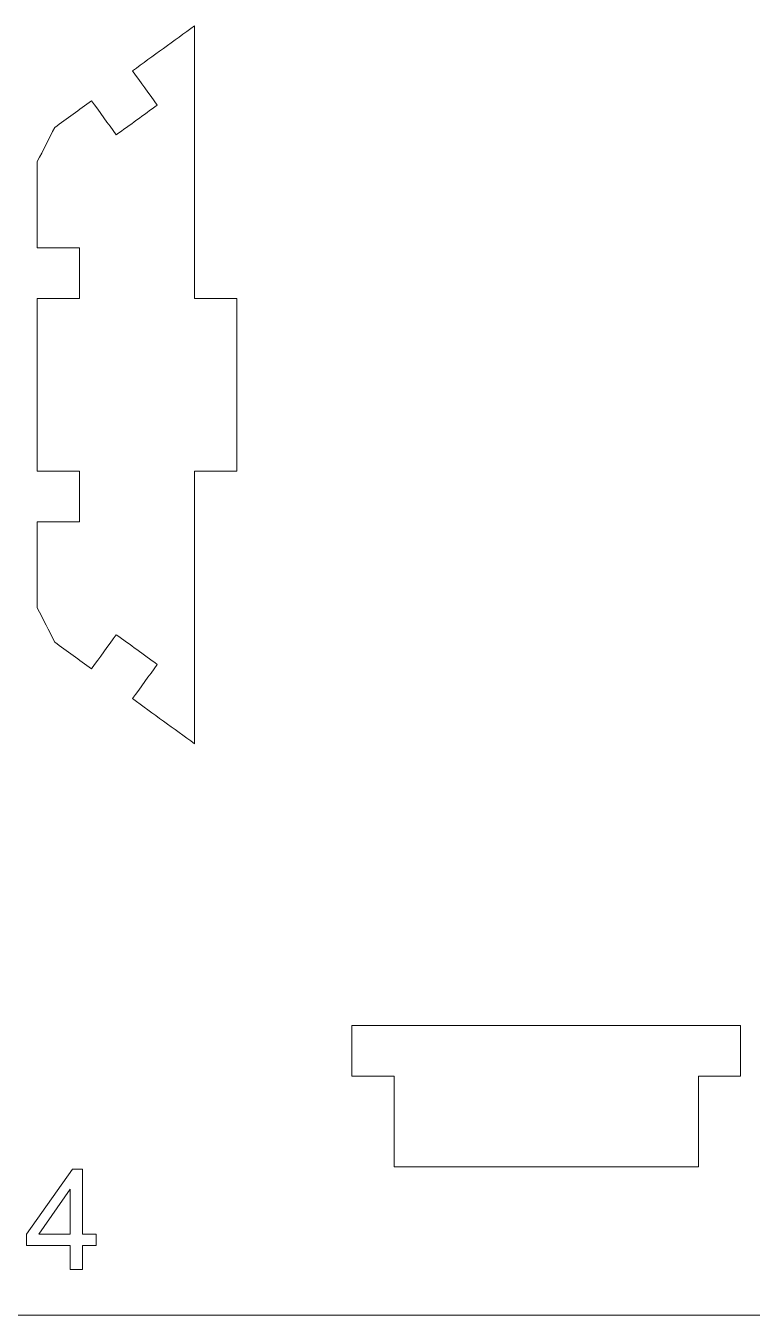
# Model space of a CAD drawing. Header units: centimetres. Extents: x 23.4 to 81.4, y 23.1 to 61.1.
# Drawn here: x 31.92 to 36.31, y 42.09 to 49.88 of the extents above; entities that cross this region are included whole.
import ezdxf

# ---------------------------------------------------------------- set-up
doc = ezdxf.new("R2010")
doc.units = ezdxf.units.CM
doc.header["$MEASUREMENT"] = 0
doc.layers.add('Camada 1', color=7, linetype='Continuous')

msp = doc.modelspace()

# ---------------------------------------------------------------- linework, layer by layer
at = {"layer": 'Camada 1', "color": 114, "lineweight": 9}
for points, knots in [([(32.94343, 47.18997), (32.94343, 46.64126), (32.94343, 46.09256), (32.94343, 45.54385), (32.94343, 45.54385), (32.81852, 45.6346), (32.69362, 45.72535), (32.56872, 45.81609), (32.56872, 45.81609), (32.61867, 45.88485), (32.66862, 45.95362), (32.71858, 46.02236), (32.71858, 46.02236), (32.63607, 46.08231), (32.55356, 46.14225), (32.47106, 46.20219), (32.47106, 46.20219), (32.42111, 46.13344), (32.37115, 46.06469), (32.3212, 45.99594), (32.3212, 45.99594), (32.24726, 46.04965), (32.17332, 46.10337), (32.09938, 46.15709), (32.09938, 46.15709), (32.06435, 46.22585), (32.02931, 46.2946), (31.99428, 46.36336), (31.99428, 46.36336), (31.99428, 46.53691), (31.99428, 46.71047), (31.99428, 46.88402), (31.99428, 46.88402), (32.07927, 46.88402), (32.16425, 46.88402), (32.24924, 46.88402), (32.24924, 46.88402), (32.24924, 46.986), (32.24924, 47.088), (32.24924, 47.18997), (32.24924, 47.18997), (32.16425, 47.18997), (32.07927, 47.18997), (31.99428, 47.18997), (31.99428, 47.18997), (31.99428, 47.53708), (31.99428, 47.88419), (31.99428, 48.2313), (31.99428, 48.2313), (32.07927, 48.2313), (32.16425, 48.2313), (32.24924, 48.2313), (32.24924, 48.2313), (32.24924, 48.33328), (32.24924, 48.43527), (32.24924, 48.53725), (32.24924, 48.53725), (32.16425, 48.53725), (32.07927, 48.53725), (31.99428, 48.53725), (31.99428, 48.53725), (31.99428, 48.71081), (31.99428, 48.88437), (31.99428, 49.05792), (31.99428, 49.05792), (32.02931, 49.12668), (32.06435, 49.19543), (32.09938, 49.26418), (32.09938, 49.26418), (32.17332, 49.3179), (32.24726, 49.37163), (32.3212, 49.42535), (32.3212, 49.42535), (32.37115, 49.35659), (32.42111, 49.28784), (32.47106, 49.21908), (32.47106, 49.21908), (32.55356, 49.27902), (32.63607, 49.33897), (32.71858, 49.39892), (32.71858, 49.39892), (32.66862, 49.46767), (32.61867, 49.53642), (32.56872, 49.60518), (32.56872, 49.60518), (32.69362, 49.69593), (32.81852, 49.78667), (32.94343, 49.87742), (32.94343, 49.87742), (32.94343, 49.32871), (32.94343, 48.78001), (32.94343, 48.2313), (32.94343, 48.2313), (33.02842, 48.2313), (33.1134, 48.2313), (33.19839, 48.2313), (33.19839, 48.2313), (33.19839, 47.88419), (33.19839, 47.53708), (33.19839, 47.18997), (33.19839, 47.18997), (33.1134, 47.18997), (33.02842, 47.18997), (32.94343, 47.18997)], [0, 0, 0, 0, 0.037037, 0.037037, 0.037037, 0.037037, 0.0740741, 0.0740741, 0.0740741, 0.0740741, 0.1111111, 0.1111111, 0.1111111, 0.1111111, 0.1481481, 0.1481481, 0.1481481, 0.1481481, 0.1851852, 0.1851852, 0.1851852, 0.1851852, 0.2222222, 0.2222222, 0.2222222, 0.2222222, 0.2592593, 0.2592593, 0.2592593, 0.2592593, 0.2962963, 0.2962963, 0.2962963, 0.2962963, 0.3333333, 0.3333333, 0.3333333, 0.3333333, 0.3703704, 0.3703704, 0.3703704, 0.3703704, 0.4074074, 0.4074074, 0.4074074, 0.4074074, 0.4444444, 0.4444444, 0.4444444, 0.4444444, 0.4814815, 0.4814815, 0.4814815, 0.4814815, 0.5185185, 0.5185185, 0.5185185, 0.5185185, 0.5555556, 0.5555556, 0.5555556, 0.5555556, 0.5925926, 0.5925926, 0.5925926, 0.5925926, 0.6296296, 0.6296296, 0.6296296, 0.6296296, 0.6666667, 0.6666667, 0.6666667, 0.6666667, 0.7037037, 0.7037037, 0.7037037, 0.7037037, 0.7407407, 0.7407407, 0.7407407, 0.7407407, 0.7777778, 0.7777778, 0.7777778, 0.7777778, 0.8148148, 0.8148148, 0.8148148, 0.8148148, 0.8518519, 0.8518519, 0.8518519, 0.8518519, 0.8888889, 0.8888889, 0.8888889, 0.8888889, 0.9259259, 0.9259259, 0.9259259, 0.9259259, 1, 1, 1, 1]), ([(33.89358, 43.53785), (33.89358, 43.53785), (33.89358, 43.84385), (33.89358, 43.84385), (33.89358, 43.84385), (33.89358, 43.84385), (36.23955, 43.84385), (36.23955, 43.84385), (36.23955, 43.84385), (36.23955, 43.84385), (36.23955, 43.53785), (36.23955, 43.53785), (36.23955, 43.53785), (36.23955, 43.53785), (35.98455, 43.53785), (35.98455, 43.53785), (35.98455, 43.53785), (35.98455, 43.53785), (35.98455, 42.98999), (35.98455, 42.98999), (35.98455, 42.98999), (35.98455, 42.98999), (34.14858, 42.98999), (34.14858, 42.98999), (34.14858, 42.98999), (34.14858, 42.98999), (34.14858, 43.53785), (34.14858, 43.53785), (34.14858, 43.53785), (34.14858, 43.53785), (33.89358, 43.53785), (33.89358, 43.53785)], [0, 0, 0, 0, 0.1111111, 0.1111111, 0.1111111, 0.1111111, 0.2222222, 0.2222222, 0.2222222, 0.2222222, 0.3333333, 0.3333333, 0.3333333, 0.3333333, 0.4444444, 0.4444444, 0.4444444, 0.4444444, 0.5555556, 0.5555556, 0.5555556, 0.5555556, 0.6666667, 0.6666667, 0.6666667, 0.6666667, 0.7777778, 0.7777778, 0.7777778, 0.7777778, 1, 1, 1, 1])]:
    msp.add_open_spline(points, degree=3, knots=knots, dxfattribs=at)
at = {"layer": 'Camada 1', "color": 240, "lineweight": 9}
for points, knots in [([(32.19266, 42.37003), (32.19266, 42.37003), (32.19266, 42.51481), (32.19266, 42.51481), (32.19266, 42.51481), (32.19266, 42.51481), (31.92935, 42.51481), (31.92935, 42.51481), (31.92935, 42.51481), (31.92935, 42.51481), (31.92935, 42.58339), (31.92935, 42.58339), (31.92935, 42.58339), (31.92935, 42.58339), (32.20621, 42.97625), (32.20621, 42.97625), (32.20621, 42.97625), (32.20621, 42.97625), (32.26717, 42.97625), (32.26717, 42.97625), (32.26717, 42.97625), (32.26717, 42.97625), (32.26717, 42.58339), (32.26717, 42.58339), (32.26717, 42.58339), (32.26717, 42.58339), (32.3493, 42.58339), (32.3493, 42.58339), (32.3493, 42.58339), (32.3493, 42.58339), (32.3493, 42.51481), (32.3493, 42.51481), (32.3493, 42.51481), (32.3493, 42.51481), (32.26717, 42.51481), (32.26717, 42.51481), (32.26717, 42.51481), (32.26717, 42.51481), (32.26717, 42.37003), (32.26717, 42.37003), (32.26717, 42.37003), (32.26717, 42.37003), (32.19266, 42.37003), (32.19266, 42.37003)], [0, 0, 0, 0, 0.0833333, 0.0833333, 0.0833333, 0.0833333, 0.1666667, 0.1666667, 0.1666667, 0.1666667, 0.25, 0.25, 0.25, 0.25, 0.3333333, 0.3333333, 0.3333333, 0.3333333, 0.4166667, 0.4166667, 0.4166667, 0.4166667, 0.5, 0.5, 0.5, 0.5, 0.5833333, 0.5833333, 0.5833333, 0.5833333, 0.6666667, 0.6666667, 0.6666667, 0.6666667, 0.75, 0.75, 0.75, 0.75, 0.8333333, 0.8333333, 0.8333333, 0.8333333, 1, 1, 1, 1]), ([(32.19266, 42.58339), (32.19266, 42.58339), (32.19266, 42.85616), (32.19266, 42.85616), (32.19266, 42.85616), (32.19266, 42.85616), (32.00259, 42.58339), (32.00259, 42.58339), (32.00259, 42.58339), (32.00259, 42.58339), (32.19266, 42.58339), (32.19266, 42.58339)], [0, 0, 0, 0, 0.25, 0.25, 0.25, 0.25, 0.5, 0.5, 0.5, 0.5, 1, 1, 1, 1])]:
    msp.add_open_spline(points, degree=3, knots=knots, dxfattribs=at)
at = {"layer": 'Camada 1', "color": 175, "lineweight": 20}
msp.add_open_spline([(23.37193, 42.09444), (23.37193, 42.09444), (81.37193, 42.09444), (81.37193, 42.09444)], degree=3, dxfattribs=at)

doc.saveas('drawing.dxf')
